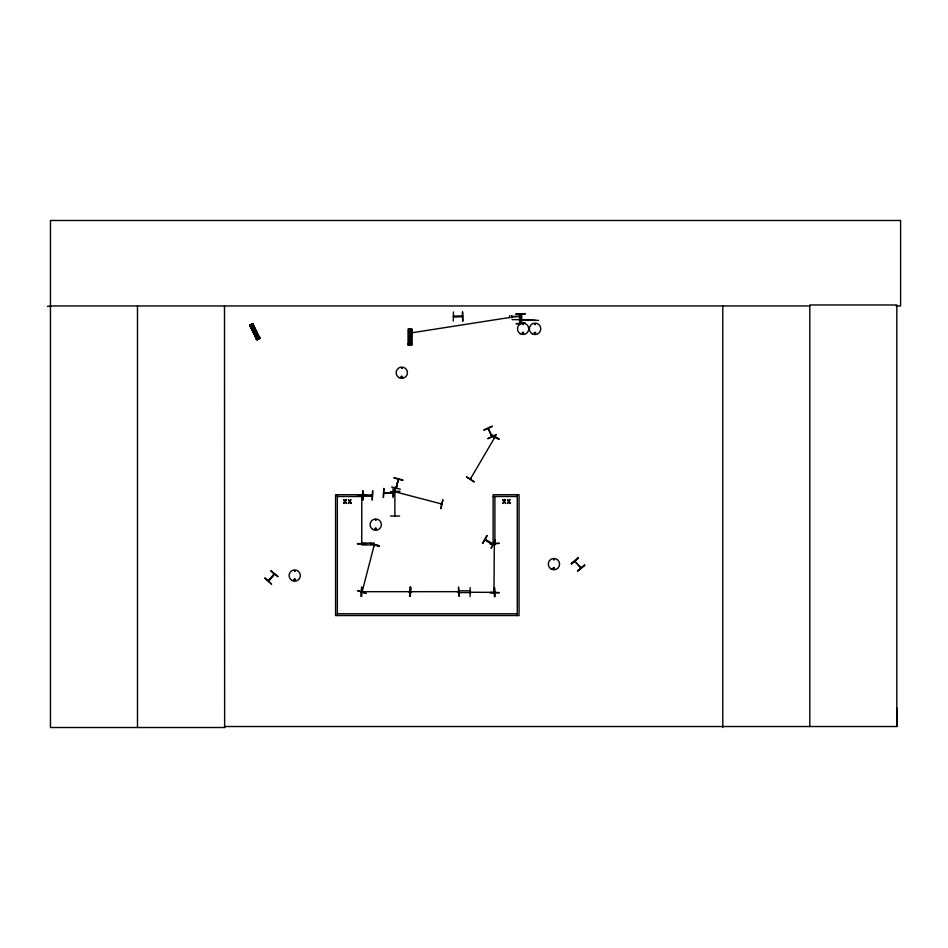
<?xml version="1.0" encoding="UTF-8"?>
<svg xmlns="http://www.w3.org/2000/svg" width="948" height="948" viewBox="0 0 948 948"><rect width="100%" height="100%" fill="white"/><g stroke="black" fill="none" stroke-linecap="round" stroke-linejoin="round"><path stroke-width="1.42" d="M896.168 305.955L900.6 305.955L900.6 220.481L50.457 220.481L50.457 727.519L224.629 727.519L224.51 726.524L896.82 726.524L896.95 708.192M485.897 540.23L485.186 539.459M492.083 543.797L493.031 543.927L485.364 539.507M488.03 428.543L491.882 436.755M362.349 591.054L362.089 591.836M374.045 545.669L374.65 544.981M374.65 545.171L374.448 545.941M470.338 479.072L470.836 478.207M396.335 487.912L398.231 479.238M361.757 495.887L362.172 494.951M361.816 543.441L361.804 542.434L362.172 543.417M362.172 543.251L361.769 542.552M494.311 544.792L494.738 544.034M494.323 544.034L493.967 592.346L494.37 591.351M295.172 570.862L294.247 570.732L295.112 571.087M294.129 579.631L295.16 580.223L294.449 579.323M374.898 528.64C376.415 531.792 376.889 526.46 375.041 528.451M375.135 528.865C376.759 527.005 376.024 530.702 375.218 529.008M402.284 368.132L401.371 367.765L402.189 368.239M402.651 377.174C401.134 374.022 400.66 379.354 402.509 377.351M522.265 332.843C523.782 335.995 524.256 330.662 522.407 332.665M522.597 332.926C524.552 335 522.289 330.793 522.976 333.589M534.222 332.843C535.739 335.995 536.212 330.662 534.364 332.665M553.099 568.113C554.853 571.549 554.805 565.15 553.158 568.551M580.816 568.136L574.962 561.406M362.16 495.816L361.816 494.927M494.323 591.54L494.738 592.322M268.983 580.069L268.782 581.124M441.768 504.004L394.866 491.739L394.854 515.949L395.328 515.57M458.548 591.671L361.733 591.694L362.041 590.782M393.598 495.946L396.146 487.011M393.278 495.863L395.565 487.094M395.885 491.704L394.83 491.751L395.671 492.012M440.784 503.744L441.673 503.981M440.702 508.566L442.87 499.774L441.021 508.649M362.16 591.73L374.199 545.064M398.172 479.344L396.288 487.9M396.181 488.101L398.539 479.297M400.411 489.204L391.631 486.976M402.758 480.446L394.048 477.982M471.132 478.444L470.362 478.953M494.358 438.094L494.453 437.206M401.265 376.64C402.059 379.319 402.651 374.756 401.277 377.091M535.537 333.341C534.459 330.805 534.873 335.45 535.454 332.689M268.426 580.674L274.055 573.943L273.557 574.464M458.524 592.026L457.54 591.671L458.453 591.979M453.428 316.324L454.341 316.324M490.791 434.907L498.909 438.948L490.815 434.848M470.386 478.989L494.809 437.301M482.84 543.512L487.26 535.608M482.437 543.287L486.964 535.442M494.418 437.182L494.536 437.976M553.514 567.911L554.106 568.93L553.94 567.805M270.749 571.075L277.811 576.763M274.375 574.05L268.782 580.958M268.639 581.136L274.446 574.109M362.634 591.979L361.745 592.026M410.922 592.014L409.252 592.038L411.041 591.659M453.523 316.324L462.482 316.324L453.547 316.668M462.482 316.632L453.393 316.632M392.105 492.818L392.922 492.865M392.875 493.244L383.833 493.173M394.901 491.443L395.79 491.68L395.103 491.443M578.351 558.088L571.253 563.74L578.399 558.135M571.288 563.764L578.09 557.791M571.502 564.024L578.316 558.04M577.605 570.969L584.703 565.316M577.652 571.016L584.454 565.032M584.679 565.292L577.569 570.921M523.367 324.56L522.988 323.659L523.237 324.572M294.283 579.038C293.833 583.506 296.748 578.15 294.935 579.003M375.503 519.492L376.095 520.274L375.432 519.611M250.533 326.55L253.246 325.223M251.019 327.546L253.732 326.207M251.753 329.039L254.467 327.7M252.405 330.366L255.119 329.027M253.14 331.847L255.853 330.52M256.292 338.246L258.994 336.907M256.043 338.886L259.657 337.109M256.102 339.005L259.716 337.215M483.883 429.882L492.131 426.126M484.049 430.226L492.273 426.422M487.947 438.675L496.148 434.824M535.193 324.607L535.075 323.635L535.075 324.583M492.747 544.223L484.902 539.886M363.333 495.117L372.114 495.567M371.249 495.093L372.197 495.152M372.019 495.52L363.096 495.662L372.209 495.567M361.84 591.635L362.634 591.659M461.664 316.276L462.363 316.288M384.059 492.818L384.746 492.83M509.74 317.462L408.529 333.305L411.551 333.305M372.019 495.567L363.238 495.52M553.94 559.901L554.07 558.929L553.833 559.841M470.149 587.57L470.113 596.636M494.678 596.624L494.429 587.57L494.666 596.624M470.623 592.251L494.37 592.358M362.61 490.839L362.705 499.904M357.443 494.832L366.497 494.903M366.509 543.915L357.443 543.927M357.443 543.595L366.497 543.536M494.69 544.756L494.37 543.939M410.697 587.298L410.259 596.351L410.662 587.298M458.524 587.298L459.081 596.351L458.536 587.298M489.998 592.512L499.063 592.453M489.998 592.844L499.063 592.832M390.54 491.68L399.606 491.68M390.54 515.996L399.606 516.032M47.4 306.311L50.457 306.299M50.457 305.955L809.805 305.955M453.428 311.951L453.298 321.005M462.482 311.951L462.944 321.005M516.067 314.084L525.121 314.084M511.754 316.407L519.303 316.407L511.754 316.916M519.303 316.537L521.542 316.537M519.303 316.786L521.542 316.786M520.085 318.173L521.092 318.173M520.997 318.362L520.215 318.291L520.274 319.085M520.085 318.552L521.092 318.552M520.085 318.801L521.092 318.801M520.085 319.18L521.092 319.18M512.11 319.642L529.861 319.642M520.322 319.938L535.17 320.246M520.322 320.246L538.535 320.365M408.529 330.532L411.551 330.532M408.529 331.634L411.551 331.634M408.529 334.774L411.551 334.774M408.529 336.433L411.551 336.433M408.529 343.567L411.551 343.567M408.292 345.238L411.788 345.226L411.776 328.861L408.292 328.873L408.315 345.238M383.869 488.493L383.359 497.558L383.845 488.493M383.833 493.28L392.946 493.28M337.346 496.503L361.508 496.503L361.508 494.738L335.58 494.738L335.58 615.548L519.054 615.548L519.054 494.738L493.126 494.738L493.126 544.827L494.892 544.827L494.892 496.503M493.126 496.503L517.288 496.503M392.922 497.558L393.053 488.493M337.346 613.783L517.288 613.783M488.35 428.377L492.107 436.518M392.733 492.77L383.964 493.256M409.346 592.026L410.946 591.659L409.323 591.99M440.82 504.111L441.59 504.277M370.23 543.346L378.999 545.645M372.647 544.33L378.904 545.965M394.131 477.662L402.876 480.008M491.017 434.504L498.885 438.983M490.851 434.788L498.719 439.279M492.889 544.271L485.115 539.815M486.81 541.024L490.626 543.228M361.745 543.382L361.816 495.022M271.045 570.72L278.025 576.503M580.994 567.651L574.855 561.275M252.535 323.706L259.728 338.4M252.476 323.73L259.586 338.472L252.287 323.825M251.978 323.979L259.005 338.756M258.792 338.863L257.963 339.266M250.473 324.726L257.773 339.384M250.331 324.797L257.524 339.502M250.118 324.903L257.406 339.562M250.011 324.951L257.228 339.645M249.798 325.057L257.003 339.763M496.124 434.765L487.9 438.569M410.259 587.298L410.318 596.351M362.989 490.839L363.048 499.904M361.804 542.529L361.816 543.346M361.626 587.298L361.626 596.363M494.465 587.57L494.489 596.636M896.82 726.524L896.82 304.972L809.805 304.972L809.805 726.524M722.779 305.955L722.779 727.519M521.601 314.144L521.601 323.209M521.222 323.209L521.163 314.144L521.116 323.209M519.966 314.144L520.025 323.209M519.634 314.144L519.587 323.209M517.288 494.738L517.288 615.548M511.754 315.53L511.754 317.793M509.74 315.53L509.74 317.793M462.553 311.951L462.612 321.005M411.586 328.861L411.551 345.226M411.385 328.861L411.325 345.226L411.207 328.861M410.958 328.861L410.934 345.226M410.508 345.226L409.583 345.226M409.358 345.238L409.358 328.873L409.287 345.238M409.121 328.873L408.955 345.238M408.778 328.873L408.884 345.238M408.695 328.873L408.564 345.238L408.529 328.873M337.346 494.738L337.346 615.548M224.498 305.955L224.629 727.519M137.484 305.955L137.484 727.519M409.394 335.438C410.211 337.998 411.385 333.625 409.394 335.438M253.495 330.224C254.147 332.843 255.605 328.553 253.495 330.224M357.562 590.651L366.201 593.436L357.562 590.651M370.241 543.311L378.88 546.084L370.241 543.311M466.534 476.915L474.154 481.833L466.534 476.915M495.235 540.206L491.123 548.299L495.212 540.194M346.079 499.655L345.155 501.16L343.662 499.655L344.835 501.575L343.626 503.495L345.119 501.954L346.636 503.495L345.439 501.551L346.079 499.655M350.784 499.655L349.859 501.16L348.366 499.655L349.539 501.575L348.331 503.495L349.824 501.954L351.341 503.495L350.144 501.551L350.784 499.655M505.142 499.655L504.218 501.16L502.713 499.655L503.898 501.575L502.677 503.495L504.182 501.954L505.699 503.495L504.49 501.551L505.142 499.655M509.846 499.655L508.91 501.16L507.417 499.655L508.602 501.575L507.381 503.495L508.886 501.954L510.403 503.495L509.195 501.551L509.846 499.655M264.978 578.055L271.638 584.229L264.93 578.114M252.713 323.612L249.585 325.164L256.813 339.846L259.942 338.294L252.701 323.612M372.671 490.78L372.256 499.845L372.671 490.78M499.051 543.358L489.998 543.868L499.051 543.311M361.686 587.298L361.283 596.363L361.686 587.298M410.01 587.298L409.607 596.363L409.986 587.298M399.606 491.479L390.54 491.739L399.606 491.455M525.121 313.646L516.067 314.144L525.121 313.646M525.121 323.268L516.067 323.706L525.121 323.209M412.06 344.029L408.031 344.029L412.06 344.16M373.808 543.168L361.733 543.168L361.733 544.934L373.808 544.934L373.808 543.168M470.362 590.829L458.287 590.829L458.287 592.595L470.362 592.595L470.362 590.829M410.745 345.226L410.804 328.861L410.733 345.226M291.913 580.437A5.629 5.629 0 0 0 300.35 575.554A5.629 5.629 0 0 0 291.913 570.684A5.629 5.629 0 0 0 291.913 580.437M551.12 569.001A5.652 5.652 0 0 0 559.593 564.107A5.652 5.652 0 0 0 551.12 559.213A5.652 5.652 0 0 0 551.12 569.001M398.978 377.612A5.652 5.652 0 0 0 407.45 372.718A5.652 5.652 0 0 0 398.978 367.812A5.652 5.652 0 0 0 398.978 377.612M532.207 333.803A5.735 5.735 0 0 0 540.798 328.838A5.735 5.735 0 0 0 532.207 323.872A5.735 5.735 0 0 0 532.207 333.803M520.286 333.743A5.664 5.664 0 0 0 528.783 328.838A5.664 5.664 0 0 0 520.286 323.932A5.664 5.664 0 0 0 520.286 333.743M372.92 529.529A5.652 5.652 0 0 0 381.392 524.635A5.652 5.652 0 0 0 372.92 519.729A5.652 5.652 0 0 0 372.92 529.529"/></g></svg>
